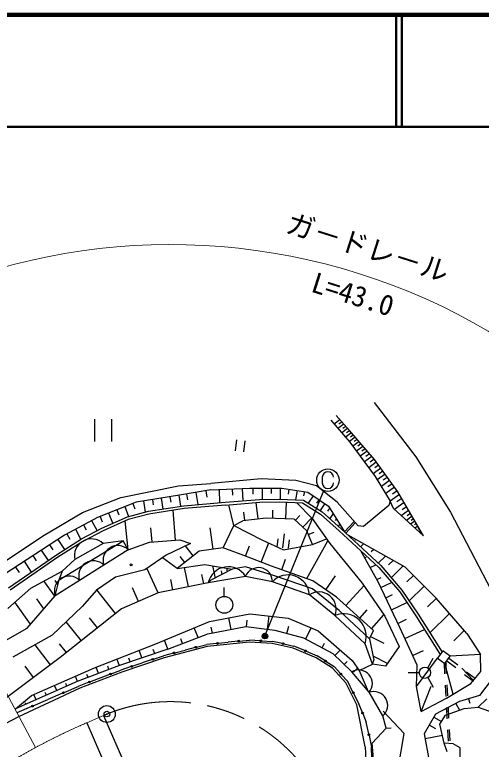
# Model space of a CAD drawing. Units: millimetres, scale not verified. Extents: x 40000 to 680000, y 20000 to 380000.
# Drawn here: x 474754 to 516329, y 314452 to 380000 of the extents above; entities that cross this region are included whole.
import ezdxf
from ezdxf.enums import TextEntityAlignment as Align

# ---------------------------------------------------------------- set-up
doc = ezdxf.new("R2010")
doc.units = ezdxf.units.MM
doc.header["$LTSCALE"] = 1000
doc.header["$PDMODE"] = 32
doc.header["$PDSIZE"] = 500
doc.linetypes.add('CHAIN', pattern=[18.5, 12, -1.5, 3.5, -1.5])
for name, color, linetype, lineweight in [('M-BGD', 7, 'Continuous', 25), ('M-BMK', 2, 'CHAIN', 13), ('M-BMK-SRVR', 3, 'Continuous', 25), ('M-STR-HTXT', 7, 'Continuous', 13), ('M-STR-STRC', 7, 'Continuous', 25), ('M-TTL', 2, 'Continuous', 140), ('M-TTL-LINE', 7, 'Continuous', 50)]:
    doc.layers.add(name, color=color, linetype=linetype, lineweight=lineweight)
doc.styles.add('@ＭＳ ゴシック', font='')
doc.styles.add('ＭＳ ゴシック', font='')
doc.styles.get('@ＭＳ ゴシック').set_extended_font_data('@MS Gothic')
doc.styles.get('ＭＳ ゴシック').set_extended_font_data('MS Gothic')

msp = doc.modelspace()

# ---------------------------------------------------------------- linework, layer by layer
at = {"layer": 'M-BGD'}
for p, q in [((506774, 345403), (510502, 340535)), ((504575, 342885), (503405, 344239)), ((481866, 343910), (481866, 341910)), ((483366, 343910), (483366, 341910)), ((502923, 343809), (504618, 341863)), ((503739, 343852), (503216, 343472)), ((503909, 343656), (503648, 343466)), ((504078, 343460), (503557, 343081)), ((504417, 343069), (503897, 342691)), ((504248, 343264), (503987, 343075)), ((504585, 342873), (504326, 342685)), ((506805, 340299), (504575, 342885)), ((504753, 342678), (504236, 342302)), ((505089, 342290), (504573, 341915)), ((504921, 342484), (504663, 342296)), ((494523, 342073), (494410, 341080)), ((495268, 341989), (495155, 340995)), ((504618, 341863), (506869, 338808)), ((505426, 341898), (504883, 341503)), ((505256, 342096), (504992, 341904)), ((505602, 341694), (505322, 341490)), ((505784, 341483), (505207, 341064)), ((506163, 341043), (505550, 340598)), ((505970, 341266), (505673, 341050)), ((506566, 340576), (505915, 340103)), ((506361, 340813), (506046, 340583)), ((506777, 340331), (506441, 340087)), ((508897, 337420), (506805, 340299)), ((510502, 340535), (513596, 335604)), ((506974, 340065), (506303, 339577)), ((507170, 339796), (506835, 339553)), ((507365, 339528), (506696, 339043)), ((507753, 338993), (507063, 338492)), ((507559, 339261), (507224, 339018)), ((496706, 338596), (492242, 338159)), ((499814, 338425), (496706, 338596)), ((501638, 337969), (499814, 338425)), ((506869, 338808), (508221, 336601)), ((508161, 338432), (507426, 337898)), ((507954, 338717), (507598, 338458)), ((484219, 336931), (489349, 337973)), ((489349, 337973), (492242, 338159)), ((492231, 337592), (489432, 337129)), ((492231, 337592), (495713, 337763)), ((492958, 337628), (493016, 336450)), ((494119, 337685), (494147, 337115)), ((495024, 337729), (495079, 336619)), ((495713, 337763), (498564, 337762)), ((495963, 337763), (495963, 337227)), ((496806, 337763), (496806, 336747)), ((497615, 337762), (497615, 337263)), ((498410, 337762), (498409, 336778)), ((498564, 337762), (500870, 337399)), ((499194, 337663), (499122, 337206)), ((503491, 336494), (501638, 337969)), ((508595, 337835), (507813, 337267)), ((508375, 338139), (507996, 337863)), ((480794, 335583), (484219, 336931)), ((489432, 337129), (485566, 336509)), ((488580, 336992), (488659, 336503)), ((489364, 337118), (489522, 336136)), ((490070, 337235), (490155, 336726)), ((490898, 337372), (491077, 336287)), ((491779, 337518), (491875, 336940)), ((499908, 337550), (499777, 336716)), ((500561, 337448), (500501, 337067)), ((500870, 337399), (502728, 336152)), ((501345, 337080), (500903, 336420)), ((509035, 337183), (508224, 336594)), ((508823, 337523), (508419, 337229)), ((511186, 333488), (508897, 337420)), ((485566, 336509), (482129, 335132)), ((485276, 336392), (485470, 335907)), ((486230, 336615), (486390, 335615)), ((487019, 336742), (487097, 336255)), ((487798, 336867), (487955, 335890)), ((489810, 336181), (493511, 336491)), ((493511, 336491), (496571, 336742)), ((493532, 336242), (496583, 336492)), ((494292, 334411), (493824, 336263)), ((496445, 335003), (496282, 336467)), ((496571, 336742), (498350, 336781)), ((496583, 336492), (498347, 336530)), ((498347, 336530), (500398, 336438)), ((498350, 336781), (500474, 336685)), ((498918, 335022), (498970, 336502)), ((499853, 336463), (501248, 335053)), ((500398, 336438), (502008, 335445)), ((500474, 336685), (502158, 335646)), ((501869, 336729), (501654, 336409)), ((502377, 336388), (501960, 335768)), ((505345, 334401), (503491, 336494)), ((508221, 336601), (508092, 336205)), ((508496, 335932), (508221, 336601)), ((509452, 336467), (508594, 335843)), ((509238, 336835), (508809, 336524)), ((483845, 335819), (484024, 335374)), ((484553, 336103), (484906, 335221)), ((484790, 335190), (486664, 335688)), ((486664, 335688), (489810, 336181)), ((489840, 335933), (486716, 335443)), ((489087, 333117), (488877, 335782)), ((493532, 336242), (489840, 335933)), ((495267, 334872), (495184, 335621)), ((497742, 335062), (497767, 335790)), ((502158, 335646), (503839, 334132)), ((502829, 335989), (502631, 335694)), ((502728, 336152), (504140, 333852)), ((508092, 336205), (505845, 334335)), ((508496, 335932), (511186, 333488)), ((509855, 335775), (509196, 335296)), ((509667, 336098), (509291, 335825)), ((477387, 333564), (480794, 335583)), ((482129, 335132), (479177, 333573)), ((482361, 335225), (482551, 334750)), ((482531, 334182), (484790, 335190)), ((484874, 334953), (482640, 333957)), ((483115, 335527), (483483, 334607)), ((486716, 335443), (484874, 334953)), ((497164, 335082), (495071, 334850)), ((499644, 334997), (497164, 335082)), ((500772, 333942), (499644, 334997)), ((499762, 334886), (500163, 335315)), ((500433, 334259), (501211, 335091)), ((501248, 335053), (502821, 332816)), ((502008, 335445), (503671, 333948)), ((503136, 335488), (502834, 335038)), ((503424, 335020), (503316, 334860)), ((510164, 335244), (509658, 334876)), ((510019, 335492), (509731, 335282)), ((510290, 335027), (510069, 334866)), ((513596, 335604), (519544, 324142)), ((480884, 334475), (481123, 334022)), ((481609, 334857), (482088, 333950)), ((484878, 332239), (484584, 334824)), ((493317, 332434), (494292, 334411)), ((494292, 334411), (495071, 334850)), ((494292, 334411), (496771, 333154)), ((503711, 334551), (503584, 334362)), ((504146, 333847), (505004, 334786)), ((504256, 333744), (505104, 334673)), ((505845, 334335), (505345, 334401)), ((510417, 334810), (510036, 334533)), ((510543, 334592), (510384, 334477)), ((510669, 334375), (510414, 334189)), ((479398, 333689), (479653, 333206)), ((480160, 334092), (480639, 333184)), ((480700, 333223), (482531, 334182)), ((482640, 333957), (480825, 333006)), ((486988, 332951), (486889, 334203)), ((492446, 332309), (492174, 334206)), ((498757, 333685), (498616, 332443)), ((501298, 332732), (500772, 333942)), ((500916, 333611), (501431, 333835)), ((503671, 333948), (505593, 332157)), ((503839, 334132), (505763, 332341)), ((503999, 334082), (503958, 334022)), ((510796, 334158), (510699, 334088)), ((510922, 333941), (510792, 333846)), ((511049, 333724), (511015, 333699)), ((472093, 330065), (477387, 333564)), ((479177, 333573), (473821, 330064)), ((478468, 331811), (480700, 333223)), ((478586, 333185), (479188, 332266)), ((480825, 333006), (478606, 331603)), ((478702, 329585), (484412, 333065)), ((484412, 333065), (482643, 332809)), ((484878, 332239), (484412, 333065)), ((486756, 332933), (489480, 333148)), ((489480, 333148), (490404, 332817)), ((496771, 333154), (498695, 332251)), ((498204, 333244), (498119, 332499)), ((499197, 333132), (499113, 332386)), ((500774, 329680), (502664, 333040)), ((501298, 332732), (502528, 333234)), ((509551, 330712), (504467, 333547)), ((505149, 333167), (505083, 333101)), ((477857, 332708), (478155, 332254)), ((482643, 332809), (480100, 331381)), ((484878, 332239), (486756, 332933)), ((490404, 332817), (488242, 331767)), ((490663, 331713), (489958, 332601)), ((493317, 332434), (491185, 332128)), ((495164, 331741), (493317, 332434)), ((495325, 331679), (495680, 332603)), ((496725, 331142), (497386, 332865)), ((498695, 332251), (501298, 332732)), ((502821, 332816), (505704, 329287)), ((505831, 332786), (505566, 332524)), ((505763, 332341), (507378, 330842)), ((474202, 328863), (478468, 331811)), ((476368, 331732), (476677, 331260)), ((477120, 332225), (477727, 331299)), ((484878, 332239), (478365, 328155)), ((488242, 331767), (486334, 330471)), ((491185, 332128), (489244, 330586)), ((497628, 330795), (495164, 331741)), ((507140, 329394), (505593, 332157)), ((505593, 332157), (507198, 330668)), ((506741, 332279), (506520, 332061)), ((507789, 331695), (507145, 331058)), ((478606, 331603), (474342, 328656)), ((475600, 331230), (476232, 330266)), ((480100, 331381), (478987, 330355)), ((489244, 330586), (487914, 331544)), ((489922, 331124), (489504, 331650)), ((498560, 330465), (498894, 331407)), ((505938, 331541), (506078, 331607)), ((508481, 331308), (508075, 330906)), ((474818, 330717), (475140, 330225)), ((486334, 330471), (483739, 329802)), ((487522, 328399), (486539, 330610)), ((489244, 330586), (491692, 330954)), ((490246, 328953), (489897, 330684)), ((491692, 330954), (494143, 330512)), ((494143, 330512), (492237, 329543)), ((492385, 330829), (492607, 329731)), ((493151, 330372), (493217, 330041)), ((493613, 330607), (493680, 330276)), ((495333, 330719), (494143, 330512)), ((497906, 329944), (495333, 330719)), ((501306, 329492), (497628, 330795)), ((506428, 330666), (506939, 330908)), ((507198, 330668), (509060, 328511)), ((507378, 330842), (509260, 328663)), ((509372, 330811), (508311, 329762)), ((512298, 327933), (509551, 330712)), ((476189, 328841), (478987, 330355)), ((478987, 330355), (478692, 329544)), ((483739, 329802), (482051, 328648)), ((491591, 329224), (491423, 330056)), ((495319, 329886), (492002, 329306)), ((497713, 329387), (495319, 329886)), ((501302, 328767), (497906, 329944)), ((502476, 328688), (503325, 329924)), ((507018, 329612), (507406, 329795)), ((510279, 329975), (509699, 329401)), ((478330, 328114), (477363, 329476)), ((478604, 329168), (478352, 329522)), ((478365, 328155), (478702, 329585)), ((492002, 329306), (487541, 328407)), ((488845, 328670), (488655, 329613)), ((492237, 329543), (492002, 329306)), ((501011, 328244), (497713, 329387)), ((503423, 328038), (501306, 329492)), ((504260, 327279), (505866, 329051)), ((505704, 329287), (507749, 326319)), ((509064, 325332), (507140, 329394)), ((507377, 328894), (508338, 329348)), ((474153, 327026), (476189, 328841)), ((482051, 328648), (480777, 327193)), ((483749, 326573), (482079, 328667)), ((487541, 328407), (484269, 326988)), ((485780, 327643), (485256, 328851)), ((493432, 328092), (493432, 328892)), ((503676, 326838), (501302, 328767)), ((509060, 328511), (510497, 326368)), ((509260, 328663), (510707, 326504)), ((511225, 329018), (509900, 327708)), ((475863, 325273), (478365, 328155)), ((477362, 327000), (476735, 327884)), ((503287, 326393), (501011, 328244)), ((506721, 325048), (503423, 328038)), ((507812, 327976), (508419, 328263)), ((512313, 327916), (511544, 327156)), ((515030, 324796), (512298, 327933)), ((476161, 325616), (474770, 327575)), ((480777, 327193), (478088, 324636)), ((508319, 326905), (509700, 327558)), ((484269, 326988), (478818, 322640)), ((492125, 325854), (495695, 326551)), ((495695, 326551), (499124, 326159)), ((506381, 324301), (503676, 326838)), ((505500, 326155), (506171, 326895)), ((506536, 325216), (507657, 326453)), ((510707, 326504), (512829, 323119)), ((513487, 326567), (511746, 324846)), ((480702, 324142), (479350, 325836)), ((482132, 325282), (481406, 326192)), ((487342, 323876), (492125, 325854)), ((494027, 325153), (493825, 326186)), ((495409, 325403), (495478, 325963)), ((497290, 325170), (497437, 326352)), ((499124, 326159), (501781, 325018)), ((505977, 323870), (503287, 326393)), ((507749, 326319), (509009, 323621)), ((508893, 325692), (509674, 326062)), ((510497, 326368), (512671, 322901)), ((473719, 324045), (475863, 325273)), ((491087, 324417), (490755, 325288)), ((491951, 324747), (495348, 325411)), ((492373, 324829), (492272, 325346)), ((495348, 325411), (497926, 325091)), ((498998, 324796), (499173, 325429)), ((500662, 324294), (501183, 325275)), ((510603, 321949), (509064, 325332)), ((509519, 324331), (511258, 325154)), ((478088, 324636), (474595, 322677)), ((488390, 323390), (491951, 324747)), ((497926, 325091), (500492, 324384)), ((501781, 325018), (504820, 322388)), ((506359, 324322), (506721, 325048)), ((506459, 324524), (507640, 323935)), ((514817, 325040), (513887, 324120)), ((515030, 324796), (516262, 322913)), ((479370, 323080), (478740, 323869)), ((481849, 321714), (487342, 323876)), ((488409, 323397), (488106, 324192)), ((489718, 323896), (489559, 324311)), ((490955, 323575), (491866, 323813)), ((492762, 323904), (491866, 323813)), ((495668, 323998), (491902, 323616)), ((492869, 323915), (493765, 324006)), ((494660, 324097), (493765, 324006)), ((494768, 324108), (495663, 324199)), ((496629, 324143), (495663, 324199)), ((497683, 323881), (495668, 323998)), ((496745, 324136), (497710, 324080)), ((499580, 323477), (497683, 323881)), ((498620, 323886), (497710, 324080)), ((498730, 323863), (499640, 323669)), ((500492, 324384), (503110, 322994)), ((502145, 323507), (502362, 323917)), ((506648, 322060), (505977, 323870)), ((506359, 324322), (506752, 322413)), ((477929, 321976), (476576, 323788)), ((488390, 323390), (484078, 321935)), ((486086, 322612), (485857, 323291)), ((487229, 322998), (487105, 323366)), ((491902, 323616), (488061, 322611)), ((489024, 323069), (489935, 323308)), ((490846, 323546), (489935, 323308)), ((501606, 322623), (499580, 323477)), ((500611, 323260), (499640, 323669)), ((500727, 323211), (501698, 322802)), ((503280, 322828), (503753, 323312)), ((509009, 323621), (507801, 321868)), ((510211, 322809), (511182, 323268)), ((512911, 323233), (512442, 322585)), ((513559, 322765), (512911, 323233)), ((478818, 322640), (474059, 319088)), ((483859, 322505), (484067, 321926)), ((488061, 322611), (484292, 321339)), ((485032, 322257), (484926, 322570)), ((487112, 322502), (488003, 322803)), ((488914, 323041), (488003, 322803)), ((503078, 321699), (501606, 322623)), ((502411, 322354), (501698, 322802)), ((503110, 322994), (504784, 321358)), ((507973, 322117), (506680, 322762)), ((510545, 320061), (512442, 322585)), ((511553, 321716), (512053, 322582)), ((512442, 322585), (513091, 322116)), ((513091, 322116), (513559, 322765)), ((513433, 322590), (514227, 321982)), ((516262, 322913), (513559, 322765)), ((516303, 321400), (516262, 322913)), ((476441, 320866), (475692, 321869)), ((484078, 321935), (480308, 320496)), ((483155, 321583), (483048, 321863)), ((485223, 321864), (486114, 322165)), ((487005, 322466), (486114, 322165)), ((502496, 322300), (503209, 321853)), ((503782, 321210), (503209, 321853)), ((504103, 322023), (504364, 322290)), ((504820, 322388), (505436, 321474)), ((505436, 321474), (506648, 322060)), ((506648, 322060), (506752, 322413)), ((507801, 321868), (506648, 322060)), ((510545, 320061), (510603, 321949)), ((513013, 322173), (513064, 321174)), ((513822, 319380), (513091, 322116)), ((513161, 322214), (513212, 321215)), ((513257, 322346), (514051, 321738)), ((476249, 319244), (481849, 321714)), ((484292, 321339), (480542, 319908)), ((482220, 321226), (482010, 321777)), ((483339, 321189), (484224, 321527)), ((485116, 321828), (484224, 321527)), ((504258, 320376), (503078, 321699)), ((506334, 319536), (504784, 321358)), ((505293, 321685), (504945, 321330)), ((505436, 321474), (506260, 319623)), ((510803, 321283), (509803, 321283)), ((515635, 320600), (514597, 321682)), ((515021, 321374), (515815, 320766)), ((515406, 320326), (516303, 321400)), ((480352, 320513), (480175, 320976)), ((481286, 320870), (481189, 321125)), ((481462, 320473), (483233, 321149)), ((503851, 321133), (504425, 320490)), ((511553, 320850), (512053, 319984)), ((514845, 321131), (515639, 320523)), ((517310, 320743), (516165, 319243)), ((480308, 320496), (474823, 318056)), ((480542, 319908), (475096, 317343)), ((478493, 319689), (478290, 320144)), ((479170, 319533), (480471, 320095)), ((479406, 320095), (479306, 320322)), ((481356, 320433), (480471, 320095)), ((505239, 318435), (504258, 320376)), ((504897, 319555), (504425, 320490)), ((510957, 317821), (510545, 320061)), ((510957, 317821), (511850, 320094)), ((513115, 320175), (513166, 319177)), ((513226, 319024), (515406, 320326)), ((513263, 320216), (513314, 319217)), ((474823, 318056), (476249, 319244)), ((476665, 318876), (476460, 319337)), ((477579, 319282), (477477, 319511)), ((479014, 319465), (477713, 318903)), ((504954, 319443), (505426, 318509)), ((507554, 317426), (506334, 319536)), ((516165, 319243), (514384, 318721)), ((475752, 318469), (475693, 318601)), ((476411, 318340), (477713, 318903)), ((510957, 317821), (513226, 319024)), ((514384, 318721), (512245, 317578)), ((515192, 318958), (515308, 318562)), ((516060, 318227), (516836, 318950)), ((476255, 318273), (474954, 317711)), ((505991, 314666), (505239, 318435)), ((505731, 317742), (505426, 318509)), ((513143, 317500), (514802, 318106)), ((513177, 318076), (513303, 317840)), ((513217, 318178), (513268, 317179)), ((513365, 318219), (513416, 317220)), ((514065, 318551), (514384, 317953)), ((514802, 318106), (516060, 318227)), ((516060, 318227), (518350, 317387)), ((475096, 317343), (472752, 316132)), ((482665, 317469), (488631, 303706)), ((505767, 317650), (506072, 316883)), ((507857, 316338), (507554, 317426)), ((509445, 315855), (507589, 317860)), ((512245, 317578), (511246, 315819)), ((512104, 317330), (512781, 316946)), ((512623, 316704), (513143, 317500)), ((481181, 316826), (493113, 289300)), ((506301, 315825), (506072, 316883)), ((511701, 316620), (512248, 316310)), ((513033, 315013), (512623, 316704)), ((507857, 316338), (506596, 315007)), ((507856, 316340), (508309, 316382)), ((513319, 316180), (513370, 315182)), ((513467, 316221), (513518, 315223)), ((506328, 315698), (506557, 314641)), ((508913, 312750), (509445, 315855)), ((511246, 315819), (511699, 313397)), ((511323, 315412), (512866, 315700)), ((505991, 314666), (506128, 311008)), ((506589, 313699), (506557, 314641)), ((507039, 310161), (506596, 315007)), ((513275, 314225), (513033, 315013)), ((513814, 314943), (513033, 315013)), ((514456, 314590), (513814, 314943)), ((514523, 310970), (514456, 314590))]:
    msp.add_line(p, q, dxfattribs=at)
for centre, radius in [((485125, 330912), 75), ((493432, 327342), 750), ((492815, 323910), 75), ((492815, 323910), 49.5), ((492815, 323910), 24.5), ((494714, 324102), 75), ((494714, 324102), 49.5), ((494714, 324102), 24.5), ((496687, 324139), 75), ((496687, 324139), 49.5), ((496687, 324139), 24.5), ((498675, 323874), 75), ((498675, 323874), 49.5), ((498675, 323874), 24.5), ((490900, 323561), 75), ((490900, 323561), 49.5), ((490900, 323561), 24.5), ((500669, 323235), 75), ((500669, 323235), 49.5), ((500669, 323235), 24.5), ((487059, 322484), 75), ((487059, 322484), 49.5), ((487059, 322484), 24.5), ((488969, 323055), 75), ((488969, 323055), 49.5), ((488969, 323055), 24.5), ((485169, 321846), 75), ((485169, 321846), 49.5), ((485169, 321846), 24.5), ((502454, 322327), 75), ((502454, 322327), 49.5), ((502454, 322327), 24.5), ((483286, 321169), 75), ((483286, 321169), 49.5), ((483286, 321169), 24.5), ((503817, 321171), 75), ((503817, 321171), 49.5), ((503817, 321171), 24.5), ((511303, 321283), 500), ((481409, 320453), 75), ((481409, 320453), 49.5), ((481409, 320453), 24.5), ((479092, 319499), 75), ((479092, 319499), 49.5), ((479092, 319499), 24.5), ((504925, 319499), 75), ((504925, 319499), 49.5), ((504925, 319499), 24.5), ((476333, 318307), 75), ((476333, 318307), 49.5), ((476333, 318307), 24.5), ((505749, 317696), 75), ((505749, 317696), 49.5), ((505749, 317696), 24.5), ((506314, 315762), 75), ((506314, 315762), 49.5), ((506314, 315762), 24.5)]:
    msp.add_circle(centre, radius, dxfattribs=at)
for centre, radius, start, end in [((481596, 331695), 1529, 46.75158, 191.85509), ((483942, 331320), 1312, 44.47736, 199.71476), ((481771, 329959), 1312, 44.47736, 199.71476), ((493778, 328923), 1817, 32.02167, 167.81529), ((496470, 329419), 1243, 358.5305, 157.88962), ((479600, 328597), 1312, 44.47736, 199.71476), ((499118, 328111), 1898, 4.00561, 137.76111), ((501854, 326956), 1540, 338.54731, 123.23098), ((504055, 324516), 2028, 341.4354, 112.24989), ((505410, 320320), 1212, 319.70952, 121.09999), ((506755, 318372), 1238, 310.21782, 109.86028)]:
    msp.add_arc(centre, radius, start, end, dxfattribs=at)
at = {"layer": 'M-BMK'}
msp.add_line((482665, 317469), (481181, 316826), dxfattribs=at)
for centre, radius, start, end in [((488631, 303706), 15000, 12.42566, 113.43573), ((505044, 261775), 60000, 113.43573, 128.21747)]:
    msp.add_arc(centre, radius, start, end, dxfattribs=at)
at = {"layer": 'M-BMK-SRVR'}
msp.add_circle((482967, 317596), 750, dxfattribs=at)
msp.add_point((482967, 317596), dxfattribs=at)
at = {"layer": 'M-STR-HTXT'}
msp.add_line((476619, 314615), (456616, 351800), dxfattribs=at)
msp.add_arc((488631, 303706), 55784, 21.01712, 123.84281, dxfattribs=at)
at = {"layer": 'M-STR-STRC'}
for p, q in [((502164, 338720), (502164, 338220)), ((497105, 324699), (502290, 337542))]:
    msp.add_line(p, q, dxfattribs=at)
for centre, radius in [((502664, 338470), 1000), ((497049, 324560), 150), ((497049, 324560), 120), ((497049, 324560), 90), ((497049, 324560), 60), ((497049, 324560), 30)]:
    msp.add_circle(centre, radius, dxfattribs=at)
for centre, start, end in [((502664, 338720), 360, 180), ((502664, 338220), 180, 360)]:
    msp.add_arc(centre, 500, start, end, dxfattribs=at)
msp.add_point((497049, 324560), dxfattribs=at)
at = {"layer": 'M-TTL'}
msp.add_line((680000, 380000), (40000, 380000), dxfattribs=at)
at = {"layer": 'M-TTL-LINE'}
for p, q in [((508747, 380000), (508747, 370000)), ((509247, 380000), (509247, 370000)), ((40000, 370000), (680000, 370000))]:
    msp.add_line(p, q, dxfattribs=at)

# ---------------------------------------------------------------- texts
at = {"layer": 'M-STR-HTXT', "style": 'ＭＳ ゴシック'}
msp.add_text('ガ－ドレ－ル', height=1833, rotation=342.43, dxfattribs=at).set_placement((505772, 357841), align=Align.BOTTOM_CENTER)
at = {"layer": 'M-STR-HTXT', "style": '@ＭＳ ゴシック'}
msp.add_text('L=43.0', height=1833, rotation=342.43, dxfattribs=at).set_placement((505168, 355934), align=Align.TOP_CENTER)

doc.saveas('drawing.dxf')
